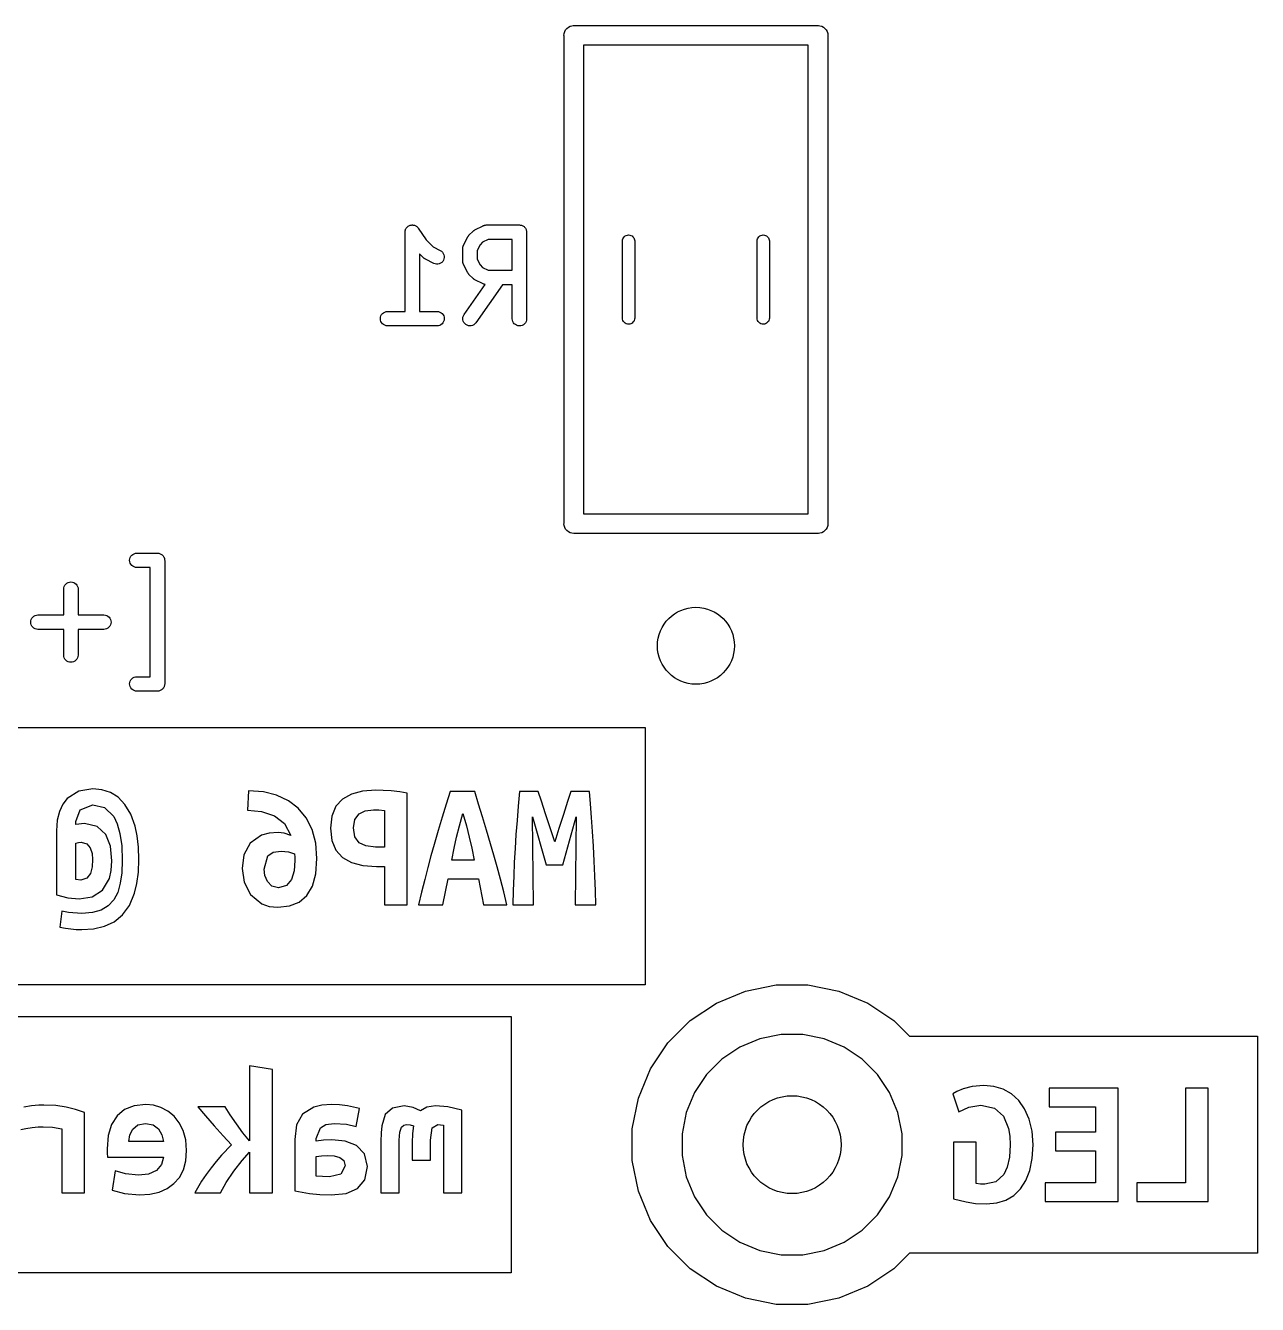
# Model space of a CAD drawing. Extents: x 4.93 to 6.76, y -5.59 to -2.93.
# Drawn here: x 5.966 to 6.47, y -3.884 to -3.361 of the extents above; entities that cross this region are included whole.
import ezdxf

# ---------------------------------------------------------------- set-up
doc = ezdxf.new("R2010")
doc.units = 0
doc.header["$MEASUREMENT"] = 0
doc.layers.add('BLACK', color=7, linetype='CONTINUOUS')

msp = doc.modelspace()

# ---------------------------------------------------------------- linework, layer by layer
at = {"layer": 'BLACK', "linetype": 'CONTINUOUS'}
for p, q in [((6.18644, -3.36303), (6.18682, -3.36233)), ((6.18682, -3.36233), (6.18732, -3.36172)), ((6.18732, -3.36172), (6.18792, -3.36122)), ((6.18792, -3.36122), (6.18862, -3.36085)), ((6.18862, -3.36085), (6.18937, -3.36062)), ((6.18937, -3.36062), (6.18996, -3.36057)), ((6.18996, -3.36057), (6.19016, -3.36055)), ((6.19016, -3.36055), (6.19035, -3.36057)), ((6.19035, -3.36057), (6.28996, -3.36057)), ((6.28996, -3.36057), (6.29016, -3.36055)), ((6.29016, -3.36055), (6.29035, -3.36057)), ((6.29035, -3.36057), (6.29094, -3.36062)), ((6.29094, -3.36062), (6.2917, -3.36085)), ((6.2917, -3.36085), (6.29239, -3.36122)), ((6.29239, -3.36122), (6.293, -3.36172)), ((6.293, -3.36172), (6.2935, -3.36233)), ((6.2935, -3.36233), (6.29387, -3.36303)), ((6.18614, -3.36457), (6.18622, -3.36378)), ((6.18616, -3.36476), (6.18614, -3.36457)), ((6.18616, -3.56437), (6.18616, -3.36476)), ((6.18622, -3.36378), (6.18644, -3.36303)), ((6.29387, -3.36303), (6.2941, -3.36378)), ((6.2941, -3.36378), (6.29418, -3.36457)), ((6.29418, -3.36457), (6.29416, -3.36476)), ((6.29416, -3.36476), (6.29416, -3.56437)), ((6.19416, -3.36857), (6.19416, -3.56057)), ((6.28616, -3.36857), (6.19416, -3.36857)), ((6.28616, -3.56057), (6.28616, -3.36857)), ((6.12106, -3.44512), (6.12109, -3.44484)), ((6.12106, -3.44513), (6.12106, -3.44512)), ((6.12106, -3.44516), (6.12106, -3.44513)), ((6.12106, -3.44513), (6.12106, -3.44513)), ((6.12106, -3.44513), (6.12106, -3.44513)), ((6.12106, -3.47764), (6.12106, -3.44516)), ((6.12109, -3.44484), (6.12113, -3.44455)), ((6.12113, -3.44455), (6.12122, -3.44427)), ((6.12113, -3.44455), (6.12113, -3.44455)), ((6.12113, -3.44455), (6.12113, -3.44455)), ((6.12122, -3.44427), (6.1213, -3.444)), ((6.1213, -3.444), (6.12144, -3.44374)), ((6.1213, -3.444), (6.1213, -3.444)), ((6.1213, -3.444), (6.1213, -3.444)), ((6.12144, -3.44374), (6.12158, -3.4435)), ((6.12158, -3.44349), (6.12176, -3.44328)), ((6.12158, -3.4435), (6.12158, -3.44349)), ((6.12158, -3.4435), (6.12158, -3.4435)), ((6.12176, -3.44328), (6.12195, -3.44306)), ((6.12195, -3.44305), (6.12217, -3.44288)), ((6.12195, -3.44306), (6.12195, -3.44305)), ((6.12195, -3.44306), (6.12195, -3.44306)), ((6.12217, -3.44288), (6.1224, -3.44269)), ((6.1224, -3.44269), (6.12265, -3.44256)), ((6.1224, -3.44269), (6.1224, -3.44269)), ((6.1224, -3.44269), (6.1224, -3.44269)), ((6.12265, -3.44256), (6.12291, -3.44243)), ((6.12291, -3.44243), (6.12318, -3.44235)), ((6.12291, -3.44243), (6.12291, -3.44243)), ((6.12291, -3.44243), (6.12291, -3.44243)), ((6.12318, -3.44235), (6.12346, -3.44226)), ((6.12346, -3.44226), (6.12374, -3.44224)), ((6.12346, -3.44226), (6.12346, -3.44226)), ((6.12346, -3.44226), (6.12346, -3.44226)), ((6.12374, -3.44224), (6.12403, -3.44221)), ((6.12403, -3.44221), (6.12404, -3.44221)), ((6.12403, -3.44221), (6.12403, -3.44221)), ((6.12404, -3.44221), (6.12431, -3.44224)), ((6.12431, -3.44224), (6.1246, -3.44227)), ((6.1246, -3.44227), (6.12461, -3.44227)), ((6.12461, -3.44227), (6.12461, -3.44227)), ((6.12461, -3.44227), (6.12488, -3.44236)), ((6.12488, -3.44236), (6.12516, -3.44244)), ((6.12516, -3.44244), (6.12516, -3.44244)), ((6.12516, -3.44244), (6.12516, -3.44244)), ((6.12516, -3.44244), (6.12542, -3.44258)), ((6.12542, -3.44258), (6.12566, -3.44271)), ((6.12566, -3.44271), (6.12566, -3.44271)), ((6.12566, -3.44271), (6.12567, -3.44272)), ((6.12567, -3.44272), (6.12588, -3.4429)), ((6.12588, -3.4429), (6.12611, -3.44308)), ((6.12611, -3.44308), (6.12611, -3.44308)), ((6.12611, -3.44308), (6.12611, -3.44308)), ((6.12611, -3.44308), (6.12629, -3.4433)), ((6.12629, -3.4433), (6.12647, -3.44353)), ((6.12647, -3.44353), (6.12968, -3.44834)), ((6.14713, -3.44658), (6.14724, -3.44645)), ((6.14724, -3.44645), (6.14892, -3.44476)), ((6.14892, -3.44476), (6.14895, -3.44473)), ((6.14895, -3.44473), (6.14908, -3.44463)), ((6.14908, -3.44463), (6.1492, -3.44452)), ((6.1492, -3.44452), (6.14931, -3.44445)), ((6.14931, -3.44445), (6.1494, -3.44437)), ((6.1494, -3.44437), (6.14955, -3.4443)), ((6.14955, -3.4443), (6.14969, -3.44421)), ((6.14969, -3.44421), (6.15307, -3.44252)), ((6.15307, -3.44252), (6.1531, -3.4425)), ((6.1531, -3.4425), (6.15319, -3.44247)), ((6.15319, -3.44247), (6.15326, -3.44243)), ((6.15326, -3.44243), (6.15346, -3.44237)), ((6.15346, -3.44237), (6.15364, -3.44231)), ((6.15364, -3.44231), (6.15373, -3.44229)), ((6.15373, -3.44229), (6.15381, -3.44227)), ((6.15381, -3.44227), (6.15401, -3.44225)), ((6.15401, -3.44225), (6.15421, -3.44222)), ((6.15421, -3.44222), (6.1543, -3.44222)), ((6.1543, -3.44222), (6.15439, -3.44221)), ((6.15439, -3.44221), (6.16789, -3.44221)), ((6.16789, -3.44221), (6.16791, -3.44221)), ((6.16791, -3.44221), (6.16791, -3.44221)), ((6.16791, -3.44221), (6.16791, -3.44221)), ((6.16791, -3.44221), (6.16793, -3.44221)), ((6.16793, -3.44221), (6.1682, -3.44224)), ((6.1682, -3.44224), (6.16848, -3.44227)), ((6.16848, -3.44227), (6.16849, -3.44227)), ((6.16849, -3.44227), (6.1685, -3.44227)), ((6.1685, -3.44227), (6.16876, -3.44236)), ((6.16876, -3.44236), (6.16903, -3.44244)), ((6.16903, -3.44244), (6.16904, -3.44245)), ((6.16904, -3.44245), (6.16905, -3.44245)), ((6.16905, -3.44245), (6.16929, -3.44258)), ((6.16929, -3.44258), (6.16954, -3.44272)), ((6.16954, -3.44272), (6.16954, -3.44272)), ((6.16954, -3.44272), (6.16955, -3.44273)), ((6.16955, -3.44273), (6.16977, -3.44291)), ((6.16977, -3.44291), (6.16998, -3.44308)), ((6.16998, -3.44308), (6.16999, -3.44309)), ((6.16999, -3.44309), (6.16999, -3.4431)), ((6.16999, -3.4431), (6.17017, -3.44331)), ((6.17017, -3.44331), (6.17034, -3.44353)), ((6.17034, -3.44353), (6.17035, -3.44354)), ((6.17035, -3.44354), (6.17036, -3.44355)), ((6.17036, -3.44355), (6.17048, -3.44379)), ((6.17048, -3.44379), (6.17062, -3.44404)), ((6.17062, -3.44404), (6.17062, -3.44405)), ((6.17062, -3.44405), (6.17062, -3.44406)), ((6.17062, -3.44406), (6.1707, -3.44432)), ((6.1707, -3.44432), (6.17078, -3.44459)), ((6.17078, -3.44459), (6.17078, -3.4446)), ((6.17078, -3.4446), (6.17079, -3.44461)), ((6.17079, -3.44461), (6.17081, -3.44489)), ((6.17081, -3.44489), (6.17084, -3.44516)), ((6.17084, -3.44516), (6.17084, -3.4806)), ((6.21164, -3.4465), (6.21211, -3.44636)), ((6.21211, -3.44636), (6.2126, -3.44631)), ((6.2126, -3.44631), (6.21309, -3.44636)), ((6.21309, -3.44636), (6.21356, -3.4465)), ((6.26676, -3.4465), (6.26723, -3.44636)), ((6.26723, -3.44636), (6.26772, -3.44631)), ((6.26772, -3.44631), (6.26821, -3.44636)), ((6.26821, -3.44636), (6.26868, -3.4465)), ((6.12968, -3.44834), (6.13251, -3.45117)), ((6.13251, -3.45117), (6.13546, -3.45265)), ((6.14469, -3.4517), (6.14473, -3.4515)), ((6.14469, -3.45178), (6.14469, -3.4517)), ((6.14473, -3.4515), (6.14475, -3.4513)), ((6.14475, -3.4513), (6.14478, -3.45122)), ((6.14478, -3.45122), (6.14479, -3.45113)), ((6.14479, -3.45113), (6.14486, -3.45094)), ((6.14486, -3.45094), (6.14492, -3.45075)), ((6.14492, -3.45075), (6.14497, -3.45067)), ((6.14497, -3.45067), (6.145, -3.45059)), ((6.145, -3.45059), (6.14668, -3.44722)), ((6.14668, -3.44722), (6.1467, -3.44718)), ((6.1467, -3.44718), (6.14679, -3.44704)), ((6.14679, -3.44704), (6.14687, -3.4469)), ((6.14687, -3.4469), (6.14695, -3.4468)), ((6.14695, -3.4468), (6.14702, -3.4467)), ((6.14702, -3.4467), (6.14713, -3.44658)), ((6.15175, -3.45029), (6.15059, -3.45261)), ((6.15276, -3.44928), (6.15175, -3.45029)), ((6.15508, -3.44812), (6.15276, -3.44928)), ((6.16493, -3.44812), (6.15508, -3.44812)), ((6.16493, -3.46077), (6.16493, -3.44812)), ((6.2101, -3.4487), (6.21013, -3.44833)), ((6.2101, -3.48044), (6.2101, -3.4487)), ((6.21013, -3.44833), (6.21028, -3.44786)), ((6.21028, -3.44786), (6.21051, -3.44742)), ((6.21051, -3.44742), (6.21082, -3.44704)), ((6.21082, -3.44704), (6.2112, -3.44673)), ((6.2112, -3.44673), (6.21164, -3.4465)), ((6.21356, -3.4465), (6.21399, -3.44673)), ((6.21399, -3.44673), (6.21437, -3.44704)), ((6.21437, -3.44704), (6.21469, -3.44742)), ((6.21469, -3.44742), (6.21492, -3.44786)), ((6.21492, -3.44786), (6.21506, -3.44833)), ((6.21506, -3.44833), (6.2151, -3.4487)), ((6.2151, -3.4487), (6.2151, -3.48044)), ((6.26522, -3.4487), (6.26525, -3.44833)), ((6.26522, -3.48044), (6.26522, -3.4487)), ((6.26525, -3.44833), (6.2654, -3.44786)), ((6.2654, -3.44786), (6.26563, -3.44742)), ((6.26563, -3.44742), (6.26594, -3.44704)), ((6.26594, -3.44704), (6.26632, -3.44673)), ((6.26632, -3.44673), (6.26676, -3.4465)), ((6.26868, -3.4465), (6.26911, -3.44673)), ((6.26911, -3.44673), (6.26949, -3.44704)), ((6.26949, -3.44704), (6.26981, -3.44742)), ((6.26981, -3.44742), (6.27004, -3.44786)), ((6.27004, -3.44786), (6.27018, -3.44833)), ((6.27018, -3.44833), (6.27022, -3.4487)), ((6.27022, -3.4487), (6.27022, -3.48044)), ((6.12868, -3.45569), (6.12697, -3.45398)), ((6.12697, -3.45398), (6.12697, -3.47764)), ((6.12881, -3.45579), (6.12868, -3.45569)), ((6.12892, -3.45591), (6.12881, -3.45579)), ((6.12903, -3.45598), (6.12892, -3.45591)), ((6.12912, -3.45605), (6.12903, -3.45598)), ((6.12927, -3.45613), (6.12912, -3.45605)), ((6.12941, -3.45622), (6.12927, -3.45613)), ((6.12944, -3.45624), (6.12941, -3.45622)), ((6.13282, -3.45793), (6.12944, -3.45624)), ((6.13546, -3.45265), (6.1355, -3.45266)), ((6.1355, -3.45266), (6.13598, -3.45298)), ((6.13598, -3.45298), (6.13639, -3.45338)), ((6.13639, -3.45338), (6.13672, -3.45385)), ((6.13677, -3.45663), (6.13646, -3.45711)), ((6.13672, -3.45385), (6.13695, -3.45438)), ((6.13698, -3.45609), (6.13677, -3.45663)), ((6.13695, -3.45438), (6.13707, -3.45495)), ((6.13708, -3.45552), (6.13698, -3.45609)), ((6.13707, -3.45495), (6.13708, -3.45552)), ((6.14469, -3.45187), (6.14469, -3.45178)), ((6.14469, -3.45191), (6.14469, -3.45187)), ((6.14469, -3.45697), (6.14469, -3.45191)), ((6.15059, -3.45261), (6.15059, -3.45628)), ((6.15059, -3.45628), (6.15175, -3.4586)), ((6.13336, -3.45813), (6.13282, -3.45793)), ((6.13392, -3.45823), (6.13336, -3.45813)), ((6.1345, -3.45822), (6.13392, -3.45823)), ((6.13506, -3.45809), (6.1345, -3.45822)), ((6.13559, -3.45786), (6.13506, -3.45809)), ((6.13606, -3.45753), (6.13559, -3.45786)), ((6.13646, -3.45711), (6.13606, -3.45753)), ((6.14469, -3.45706), (6.14469, -3.45697)), ((6.14469, -3.45715), (6.14469, -3.45706)), ((6.14472, -3.45735), (6.14469, -3.45715)), ((6.14474, -3.45755), (6.14472, -3.45735)), ((6.14477, -3.45763), (6.14474, -3.45755)), ((6.14478, -3.45772), (6.14477, -3.45763)), ((6.14485, -3.45791), (6.14478, -3.45772)), ((6.14491, -3.4581), (6.14485, -3.45791)), ((6.14495, -3.45818), (6.14491, -3.4581)), ((6.14498, -3.45826), (6.14495, -3.45818)), ((6.145, -3.45829), (6.14498, -3.45826)), ((6.14668, -3.46167), (6.145, -3.45829)), ((6.14677, -3.46181), (6.14668, -3.46167)), ((6.14685, -3.46196), (6.14677, -3.46181)), ((6.14693, -3.46205), (6.14685, -3.46196)), ((6.14699, -3.46216), (6.14693, -3.46205)), ((6.1471, -3.46228), (6.14699, -3.46216)), ((6.15175, -3.4586), (6.15276, -3.45961)), ((6.15276, -3.45961), (6.15508, -3.46077)), ((6.15508, -3.46077), (6.16493, -3.46077)), ((6.14522, -3.4789), (6.15382, -3.46662)), ((6.14721, -3.46241), (6.1471, -3.46228)), ((6.14724, -3.46244), (6.14721, -3.46241)), ((6.14892, -3.46412), (6.14724, -3.46244)), ((6.14905, -3.46423), (6.14892, -3.46412)), ((6.14917, -3.46434), (6.14905, -3.46423)), ((6.14927, -3.46441), (6.14917, -3.46434)), ((6.14937, -3.46449), (6.14927, -3.46441)), ((6.14952, -3.46457), (6.14937, -3.46449)), ((6.14966, -3.46466), (6.14952, -3.46457)), ((6.14969, -3.46468), (6.14966, -3.46466)), ((6.15307, -3.46636), (6.14969, -3.46468)), ((6.16099, -3.46668), (6.15006, -3.48229)), ((6.15315, -3.4664), (6.15307, -3.46636)), ((6.15322, -3.46644), (6.15315, -3.4664)), ((6.15342, -3.4665), (6.15322, -3.46644)), ((6.1536, -3.46657), (6.15342, -3.4665)), ((6.15369, -3.46659), (6.1536, -3.46657)), ((6.15377, -3.46661), (6.15369, -3.46659)), ((6.15382, -3.46662), (6.15377, -3.46661)), ((6.16493, -3.46668), (6.16099, -3.46668)), ((6.16493, -3.4806), (6.16493, -3.46668)), ((6.11226, -3.47814), (6.11277, -3.47787)), ((6.11277, -3.47787), (6.11332, -3.4777)), ((6.11332, -3.4777), (6.11389, -3.47764)), ((6.11389, -3.47764), (6.12106, -3.47764)), ((6.12697, -3.47764), (6.13414, -3.47764)), ((6.13414, -3.47764), (6.13418, -3.47764)), ((6.13418, -3.47764), (6.13475, -3.47771)), ((6.13475, -3.47771), (6.1353, -3.47788)), ((6.1353, -3.47788), (6.13581, -3.47816)), ((6.11094, -3.48058), (6.111, -3.48)), ((6.11099, -3.48115), (6.11094, -3.48058)), ((6.11115, -3.4817), (6.11099, -3.48115)), ((6.111, -3.48), (6.11117, -3.47945)), ((6.11142, -3.48221), (6.11115, -3.4817)), ((6.11117, -3.47945), (6.11144, -3.47894)), ((6.11178, -3.48266), (6.11142, -3.48221)), ((6.11144, -3.47894), (6.11181, -3.4785)), ((6.11222, -3.48303), (6.11178, -3.48266)), ((6.11181, -3.4785), (6.11226, -3.47814)), ((6.11273, -3.48331), (6.11222, -3.48303)), ((6.13577, -3.48306), (6.13526, -3.48333)), ((6.13622, -3.48269), (6.13577, -3.48306)), ((6.13581, -3.47816), (6.13625, -3.47853)), ((6.13659, -3.48225), (6.13622, -3.48269)), ((6.13625, -3.47853), (6.13661, -3.47898)), ((6.13686, -3.48174), (6.13659, -3.48225)), ((6.13661, -3.47898), (6.13688, -3.47949)), ((6.13703, -3.48119), (6.13686, -3.48174)), ((6.13688, -3.47949), (6.13704, -3.48004)), ((6.13709, -3.48062), (6.13703, -3.48119)), ((6.13704, -3.48004), (6.13709, -3.48062)), ((6.14469, -3.48052), (6.14476, -3.47995)), ((6.14473, -3.4811), (6.14469, -3.48052)), ((6.14488, -3.48165), (6.14473, -3.4811)), ((6.14476, -3.47995), (6.14494, -3.4794)), ((6.14514, -3.48217), (6.14488, -3.48165)), ((6.14494, -3.4794), (6.14522, -3.4789)), ((6.14549, -3.48263), (6.14514, -3.48217)), ((6.14593, -3.483), (6.14549, -3.48263)), ((6.14643, -3.48329), (6.14593, -3.483)), ((6.14919, -3.48311), (6.14868, -3.48336)), ((6.14965, -3.48276), (6.14919, -3.48311)), ((6.15003, -3.48232), (6.14965, -3.48276)), ((6.15006, -3.48229), (6.15003, -3.48232)), ((6.16499, -3.48117), (6.16493, -3.4806)), ((6.16516, -3.48172), (6.16499, -3.48117)), ((6.16543, -3.48223), (6.16516, -3.48172)), ((6.16579, -3.48268), (6.16543, -3.48223)), ((6.16623, -3.48304), (6.16579, -3.48268)), ((6.16674, -3.48332), (6.16623, -3.48304)), ((6.1695, -3.48307), (6.16899, -3.48333)), ((6.16995, -3.48271), (6.1695, -3.48307)), ((6.17032, -3.48226), (6.16995, -3.48271)), ((6.1706, -3.48176), (6.17032, -3.48226)), ((6.17077, -3.48121), (6.1706, -3.48176)), ((6.17084, -3.48064), (6.17077, -3.48121)), ((6.17084, -3.4806), (6.17084, -3.48064)), ((6.21013, -3.48081), (6.2101, -3.48044)), ((6.21028, -3.48128), (6.21013, -3.48081)), ((6.21051, -3.48171), (6.21028, -3.48128)), ((6.21082, -3.48209), (6.21051, -3.48171)), ((6.2112, -3.4824), (6.21082, -3.48209)), ((6.21164, -3.48264), (6.2112, -3.4824)), ((6.21211, -3.48278), (6.21164, -3.48264)), ((6.2126, -3.48283), (6.21211, -3.48278)), ((6.21309, -3.48278), (6.2126, -3.48283)), ((6.21356, -3.48264), (6.21309, -3.48278)), ((6.21399, -3.4824), (6.21356, -3.48264)), ((6.21437, -3.48209), (6.21399, -3.4824)), ((6.21469, -3.48171), (6.21437, -3.48209)), ((6.21492, -3.48128), (6.21469, -3.48171)), ((6.21506, -3.48081), (6.21492, -3.48128)), ((6.2151, -3.48044), (6.21506, -3.48081)), ((6.26525, -3.4808), (6.26522, -3.48044)), ((6.2654, -3.48128), (6.26525, -3.4808)), ((6.26563, -3.48171), (6.2654, -3.48128)), ((6.26594, -3.48209), (6.26563, -3.48171)), ((6.26632, -3.4824), (6.26594, -3.48209)), ((6.26676, -3.48264), (6.26632, -3.4824)), ((6.26723, -3.48278), (6.26676, -3.48264)), ((6.26772, -3.48283), (6.26723, -3.48278)), ((6.26821, -3.48278), (6.26772, -3.48283)), ((6.26868, -3.48264), (6.26821, -3.48278)), ((6.26911, -3.4824), (6.26868, -3.48264)), ((6.26949, -3.48209), (6.26911, -3.4824)), ((6.26981, -3.48171), (6.26949, -3.48209)), ((6.27004, -3.48128), (6.26981, -3.48171)), ((6.27018, -3.48081), (6.27004, -3.48128)), ((6.27022, -3.48044), (6.27018, -3.48081)), ((6.11328, -3.48348), (6.11273, -3.48331)), ((6.11385, -3.48355), (6.11328, -3.48348)), ((6.11389, -3.48355), (6.11385, -3.48355)), ((6.13414, -3.48355), (6.11389, -3.48355)), ((6.13471, -3.48349), (6.13414, -3.48355)), ((6.13526, -3.48333), (6.13471, -3.48349)), ((6.14697, -3.48347), (6.14643, -3.48329)), ((6.14755, -3.48355), (6.14697, -3.48347)), ((6.14812, -3.48351), (6.14755, -3.48355)), ((6.14868, -3.48336), (6.14812, -3.48351)), ((6.16729, -3.48349), (6.16674, -3.48332)), ((6.16786, -3.48355), (6.16729, -3.48349)), ((6.16844, -3.4835), (6.16786, -3.48355)), ((6.16899, -3.48333), (6.16844, -3.4835)), ((6.19416, -3.56057), (6.28616, -3.56057)), ((6.18614, -3.56457), (6.18616, -3.56437)), ((6.18622, -3.56535), (6.18614, -3.56457)), ((6.18644, -3.56611), (6.18622, -3.56535)), ((6.18682, -3.5668), (6.18644, -3.56611)), ((6.18732, -3.56741), (6.18682, -3.5668)), ((6.2935, -3.5668), (6.293, -3.56741)), ((6.29387, -3.56611), (6.2935, -3.5668)), ((6.2941, -3.56535), (6.29387, -3.56611)), ((6.29418, -3.56457), (6.2941, -3.56535)), ((6.29416, -3.56437), (6.29418, -3.56457)), ((6.18792, -3.56791), (6.18732, -3.56741)), ((6.18862, -3.56828), (6.18792, -3.56791)), ((6.18937, -3.56851), (6.18862, -3.56828)), ((6.19016, -3.56859), (6.18937, -3.56851)), ((6.19035, -3.56857), (6.19016, -3.56859)), ((6.28996, -3.56857), (6.19035, -3.56857)), ((6.29016, -3.56859), (6.28996, -3.56857)), ((6.29035, -3.56857), (6.29016, -3.56859)), ((6.29094, -3.56851), (6.29035, -3.56857)), ((6.2917, -3.56828), (6.29094, -3.56851)), ((6.29239, -3.56791), (6.2917, -3.56828)), ((6.293, -3.56741), (6.29239, -3.56791)), ((6.00917, -3.57749), (6.00961, -3.57712)), ((6.00961, -3.57712), (6.01012, -3.57685)), ((6.01012, -3.57685), (6.01068, -3.57669)), ((6.01068, -3.57669), (6.01125, -3.57663)), ((6.01125, -3.57663), (6.01969, -3.57663)), ((6.01969, -3.57663), (6.01971, -3.57663)), ((6.01971, -3.57663), (6.01971, -3.57663)), ((6.01971, -3.57663), (6.01971, -3.57663)), ((6.01971, -3.57663), (6.01973, -3.57663)), ((6.01973, -3.57663), (6.02, -3.57666)), ((6.02, -3.57666), (6.02028, -3.57669)), ((6.02028, -3.57669), (6.02029, -3.57669)), ((6.02029, -3.57669), (6.0203, -3.5767)), ((6.0203, -3.5767), (6.02056, -3.57678)), ((6.02056, -3.57678), (6.02083, -3.57686)), ((6.02083, -3.57686), (6.02084, -3.57687)), ((6.02084, -3.57687), (6.02085, -3.57687)), ((6.02085, -3.57687), (6.02109, -3.577)), ((6.02109, -3.577), (6.02134, -3.57714)), ((6.02134, -3.57714), (6.02134, -3.57714)), ((6.02134, -3.57714), (6.02135, -3.57715)), ((6.02135, -3.57715), (6.02157, -3.57733)), ((6.02157, -3.57733), (6.02178, -3.5775)), ((6.0083, -3.57956), (6.00836, -3.57899)), ((6.00835, -3.58014), (6.0083, -3.57956)), ((6.00851, -3.58069), (6.00835, -3.58014)), ((6.00836, -3.57899), (6.00853, -3.57844)), ((6.00878, -3.5812), (6.00851, -3.58069)), ((6.00853, -3.57844), (6.0088, -3.57793)), ((6.00914, -3.58165), (6.00878, -3.5812)), ((6.0088, -3.57793), (6.00917, -3.57749)), ((6.00958, -3.58202), (6.00914, -3.58165)), ((6.01009, -3.5823), (6.00958, -3.58202)), ((6.01063, -3.58247), (6.01009, -3.5823)), ((6.01121, -3.58254), (6.01063, -3.58247)), ((6.01125, -3.58254), (6.01121, -3.58254)), ((6.01673, -3.58254), (6.01125, -3.58254)), ((6.01673, -3.62725), (6.01673, -3.58254)), ((6.02178, -3.5775), (6.02179, -3.57751)), ((6.02179, -3.57751), (6.02179, -3.57752)), ((6.02179, -3.57752), (6.02197, -3.57773)), ((6.02197, -3.57773), (6.02214, -3.57795)), ((6.02214, -3.57795), (6.02215, -3.57796)), ((6.02215, -3.57796), (6.02216, -3.57797)), ((6.02216, -3.57797), (6.02228, -3.57821)), ((6.02228, -3.57821), (6.02241, -3.57846)), ((6.02241, -3.57846), (6.02242, -3.57847)), ((6.02242, -3.57847), (6.02242, -3.57848)), ((6.02242, -3.57848), (6.0225, -3.57874)), ((6.0225, -3.57874), (6.02258, -3.57901)), ((6.02258, -3.57901), (6.02258, -3.57902)), ((6.02258, -3.57902), (6.02259, -3.57903)), ((6.02259, -3.57903), (6.02261, -3.57931)), ((6.02261, -3.57931), (6.02264, -3.57958)), ((6.02264, -3.57958), (6.02264, -3.6302)), ((5.9813, -3.59135), (5.98136, -3.59078)), ((5.9813, -3.59139), (5.9813, -3.59135)), ((5.9813, -3.60194), (5.9813, -3.59139)), ((5.98136, -3.59078), (5.98154, -3.59023)), ((5.98154, -3.59023), (5.98182, -3.58973)), ((5.98182, -3.58973), (5.98219, -3.58929)), ((5.98219, -3.58929), (5.98264, -3.58892)), ((5.98264, -3.58892), (5.98315, -3.58866)), ((5.98315, -3.58866), (5.9837, -3.58849)), ((5.9837, -3.58849), (5.98427, -3.58844)), ((5.98427, -3.58844), (5.98485, -3.5885)), ((5.98485, -3.5885), (5.9854, -3.58867)), ((5.9854, -3.58867), (5.9859, -3.58895)), ((5.9859, -3.58895), (5.98635, -3.58931)), ((5.98635, -3.58931), (5.98671, -3.58976)), ((5.98671, -3.58976), (5.98698, -3.59027)), ((5.98698, -3.59027), (5.98715, -3.59082)), ((5.98715, -3.59082), (5.9872, -3.59139)), ((5.9872, -3.59139), (5.9872, -3.60194)), ((5.96803, -3.60375), (5.96831, -3.60324)), ((5.96831, -3.60324), (5.96867, -3.6028)), ((5.96867, -3.6028), (5.96912, -3.60243)), ((5.96912, -3.60243), (5.96963, -3.60216)), ((5.96963, -3.60216), (5.97018, -3.602)), ((5.97018, -3.602), (5.97075, -3.60194)), ((5.97075, -3.60194), (5.9813, -3.60194)), ((5.9872, -3.60194), (5.99775, -3.60194)), ((5.99775, -3.60194), (5.99779, -3.60194)), ((5.99779, -3.60194), (5.99836, -3.602)), ((5.99836, -3.602), (5.99891, -3.60218)), ((5.99891, -3.60218), (5.99942, -3.60246)), ((5.99942, -3.60246), (5.99986, -3.60283)), ((5.99986, -3.60283), (6.00022, -3.60328)), ((6.00022, -3.60328), (6.00049, -3.60379)), ((5.9678, -3.60487), (5.96786, -3.6043)), ((5.96785, -3.60545), (5.9678, -3.60487)), ((5.96802, -3.606), (5.96785, -3.60545)), ((5.96786, -3.6043), (5.96803, -3.60375)), ((5.96828, -3.60651), (5.96802, -3.606)), ((5.96864, -3.60696), (5.96828, -3.60651)), ((5.96909, -3.60733), (5.96864, -3.60696)), ((5.96959, -3.60761), (5.96909, -3.60733)), ((5.97014, -3.60778), (5.96959, -3.60761)), ((5.97071, -3.60785), (5.97014, -3.60778)), ((5.97075, -3.60785), (5.97071, -3.60785)), ((5.9813, -3.60785), (5.97075, -3.60785)), ((5.9813, -3.61839), (5.9813, -3.60785)), ((5.99775, -3.60785), (5.9872, -3.60785)), ((5.9872, -3.60785), (5.9872, -3.61839)), ((5.99832, -3.60779), (5.99775, -3.60785)), ((5.99888, -3.60762), (5.99832, -3.60779)), ((5.99938, -3.60735), (5.99888, -3.60762)), ((5.99983, -3.60699), (5.99938, -3.60735)), ((6.0002, -3.60654), (5.99983, -3.60699)), ((6.00047, -3.60604), (6.0002, -3.60654)), ((6.00064, -3.60549), (6.00047, -3.60604)), ((6.00049, -3.60379), (6.00065, -3.60434)), ((6.0007, -3.60491), (6.00064, -3.60549)), ((6.00065, -3.60434), (6.0007, -3.60491)), ((5.98136, -3.61896), (5.9813, -3.61839)), ((5.98152, -3.61952), (5.98136, -3.61896)), ((5.98714, -3.61901), (5.98697, -3.61955)), ((5.9872, -3.61843), (5.98714, -3.61901)), ((5.9872, -3.61839), (5.9872, -3.61843)), ((5.98179, -3.62003), (5.98152, -3.61952)), ((5.98216, -3.62047), (5.98179, -3.62003)), ((5.9826, -3.62084), (5.98216, -3.62047)), ((5.98311, -3.62111), (5.9826, -3.62084)), ((5.98366, -3.62128), (5.98311, -3.62111)), ((5.98423, -3.62134), (5.98366, -3.62128)), ((5.98481, -3.62129), (5.98423, -3.62134)), ((5.98536, -3.62113), (5.98481, -3.62129)), ((5.98587, -3.62086), (5.98536, -3.62113)), ((5.98632, -3.6205), (5.98587, -3.62086)), ((5.98669, -3.62006), (5.98632, -3.6205)), ((5.98697, -3.61955), (5.98669, -3.62006)), ((6.0083, -3.63018), (6.00836, -3.62961)), ((6.00836, -3.62961), (6.00853, -3.62906)), ((6.00853, -3.62906), (6.0088, -3.62855)), ((6.0088, -3.62855), (6.00917, -3.62811)), ((6.00917, -3.62811), (6.00961, -3.62774)), ((6.00961, -3.62774), (6.01012, -3.62747)), ((6.01012, -3.62747), (6.01068, -3.62731)), ((6.01068, -3.62731), (6.01125, -3.62725)), ((6.01125, -3.62725), (6.01673, -3.62725)), ((6.00835, -3.63076), (6.0083, -3.63018)), ((6.00851, -3.63131), (6.00835, -3.63076)), ((6.00878, -3.63182), (6.00851, -3.63131)), ((6.00914, -3.63227), (6.00878, -3.63182)), ((6.00958, -3.63264), (6.00914, -3.63227)), ((6.01009, -3.63292), (6.00958, -3.63264)), ((6.01063, -3.63309), (6.01009, -3.63292)), ((6.01121, -3.63315), (6.01063, -3.63309)), ((6.01125, -3.63316), (6.01121, -3.63315)), ((6.01969, -3.63316), (6.01125, -3.63316)), ((6.01996, -3.63313), (6.01969, -3.63316)), ((6.02024, -3.6331), (6.01996, -3.63313)), ((6.02025, -3.6331), (6.02024, -3.6331)), ((6.02026, -3.6331), (6.02025, -3.6331)), ((6.02052, -3.63302), (6.02026, -3.6331)), ((6.02079, -3.63294), (6.02052, -3.63302)), ((6.0208, -3.63294), (6.02079, -3.63294)), ((6.02081, -3.63293), (6.0208, -3.63294)), ((6.02106, -3.6328), (6.02081, -3.63293)), ((6.0213, -3.63267), (6.02106, -3.6328)), ((6.02131, -3.63267), (6.0213, -3.63267)), ((6.02132, -3.63266), (6.02131, -3.63267)), ((6.02154, -3.63248), (6.02132, -3.63266)), ((6.02175, -3.63231), (6.02154, -3.63248)), ((6.02176, -3.6323), (6.02175, -3.63231)), ((6.02177, -3.6323), (6.02176, -3.6323)), ((6.02194, -3.63208), (6.02177, -3.6323)), ((6.02212, -3.63187), (6.02194, -3.63208)), ((6.02213, -3.63186), (6.02212, -3.63187)), ((6.02226, -3.63161), (6.02213, -3.63185)), ((6.02213, -3.63185), (6.02213, -3.63186)), ((6.0224, -3.63137), (6.02226, -3.63161)), ((6.02241, -3.63135), (6.0224, -3.63136)), ((6.0224, -3.63136), (6.0224, -3.63137)), ((6.02249, -3.63108), (6.02241, -3.63135)), ((6.02257, -3.63082), (6.02249, -3.63108)), ((6.02258, -3.6308), (6.02257, -3.63081)), ((6.02257, -3.63081), (6.02257, -3.63082)), ((6.02261, -3.63052), (6.02258, -3.6308)), ((6.02264, -3.63024), (6.02261, -3.63052)), ((6.02264, -3.6302), (6.02264, -3.63022)), ((6.02264, -3.63022), (6.02264, -3.63022)), ((6.02264, -3.63022), (6.02264, -3.63022)), ((6.02264, -3.63022), (6.02264, -3.63024)), ((5.47351, -3.64809), (6.2194, -3.64809)), ((6.2194, -3.64809), (6.2194, -3.75348)), ((5.98749, -3.67416), (5.98277, -3.67712)), ((5.99327, -3.67322), (5.98749, -3.67416)), ((5.99693, -3.67359), (5.99327, -3.67322)), ((6.00039, -3.67469), (5.99693, -3.67359)), ((6.00358, -3.67664), (6.00039, -3.67469)), ((6.00639, -3.67956), (6.00358, -3.67664)), ((6.05702, -3.67397), (6.05649, -3.68185)), ((6.06304, -3.67442), (6.05702, -3.67397)), ((6.06849, -3.67577), (6.06304, -3.67442)), ((6.07329, -3.67801), (6.06849, -3.67577)), ((6.09911, -3.67537), (6.09542, -3.67739)), ((6.10369, -3.67415), (6.09911, -3.67537)), ((6.10914, -3.67375), (6.10369, -3.67415)), ((6.11207, -3.67382), (6.10914, -3.67375)), ((6.11544, -3.67401), (6.11207, -3.67382)), ((6.11886, -3.67435), (6.11544, -3.67401)), ((6.12189, -3.67487), (6.11886, -3.67435)), ((6.12189, -3.7207), (6.12189, -3.67487)), ((6.13952, -3.67427), (6.13787, -3.67945)), ((6.14957, -3.67427), (6.13952, -3.67427)), ((6.15116, -3.67941), (6.14957, -3.67427)), ((6.16794, -3.67427), (6.16743, -3.68027)), ((6.17559, -3.67427), (6.16794, -3.67427)), ((6.17694, -3.67825), (6.17559, -3.67427)), ((6.18887, -3.67427), (6.18756, -3.67832)), ((6.19652, -3.67427), (6.18887, -3.67427)), ((6.19702, -3.67936), (6.19652, -3.67427)), ((5.98095, -3.67946), (5.97954, -3.68241)), ((5.98277, -3.67712), (5.98095, -3.67946)), ((5.98622, -3.68657), (5.98802, -3.68174)), ((5.98802, -3.68174), (5.99327, -3.67975)), ((5.99327, -3.67975), (5.99796, -3.6808)), ((5.99796, -3.6808), (6.00178, -3.68447)), ((6.00875, -3.6835), (6.00639, -3.67956)), ((6.05649, -3.68185), (6.06234, -3.68245)), ((6.07734, -3.6811), (6.07329, -3.67801)), ((6.0806, -3.68504), (6.07734, -3.6811)), ((6.09271, -3.68032), (6.09109, -3.68429)), ((6.09542, -3.67739), (6.09271, -3.68032)), ((6.10478, -3.6822), (6.10809, -3.68177)), ((6.10809, -3.68177), (6.11038, -3.68181)), ((6.11038, -3.68181), (6.11267, -3.682)), ((6.11267, -3.682), (6.11267, -3.697)), ((6.13787, -3.67945), (6.13623, -3.68478)), ((6.15278, -3.68469), (6.15116, -3.67941)), ((6.16743, -3.68027), (6.16693, -3.68612)), ((6.17859, -3.68339), (6.17694, -3.67825)), ((6.18756, -3.67832), (6.18587, -3.68365)), ((6.19746, -3.68485), (6.19702, -3.67936)), ((5.97864, -3.68602), (5.97834, -3.69032)), ((5.97954, -3.68241), (5.97864, -3.68602)), ((5.98622, -3.68777), (5.98622, -3.68657)), ((5.98974, -3.6874), (5.98622, -3.68777)), ((5.99503, -3.6886), (5.98974, -3.6874)), ((6.00178, -3.68447), (6.00323, -3.68754)), ((6.01056, -3.68849), (6.00875, -3.6835)), ((6.06234, -3.68245), (6.06759, -3.68421)), ((6.06759, -3.68421), (6.07176, -3.6874)), ((6.07176, -3.6874), (6.07434, -3.69227)), ((6.08301, -3.6898), (6.0806, -3.68504)), ((6.09109, -3.68429), (6.09054, -3.68927)), ((6.09999, -3.6892), (6.10055, -3.68574)), ((6.10055, -3.68574), (6.10221, -3.68346)), ((6.10221, -3.68346), (6.10478, -3.6822)), ((6.13623, -3.68478), (6.13459, -3.69027)), ((6.14338, -3.68826), (6.14477, -3.68327)), ((6.14477, -3.68327), (6.14616, -3.68826)), ((6.15442, -3.69012), (6.15278, -3.68469)), ((6.16693, -3.68612), (6.16648, -3.69187)), ((6.17364, -3.7207), (6.17319, -3.68462)), ((6.17319, -3.68462), (6.17889, -3.70427)), ((6.18047, -3.68909), (6.17859, -3.68339)), ((6.18587, -3.68365), (6.18407, -3.68942)), ((6.18564, -3.70427), (6.19112, -3.68462)), ((6.19112, -3.68462), (6.19074, -3.7207)), ((6.19784, -3.69064), (6.19746, -3.68485)), ((5.97834, -3.69032), (5.97834, -3.71657)), ((5.99852, -3.69186), (5.99503, -3.6886)), ((6.00043, -3.6967), (5.99852, -3.69186)), ((6.00323, -3.68754), (6.00433, -3.69149)), ((6.00433, -3.69149), (6.00503, -3.69645)), ((6.01141, -3.69245), (6.01056, -3.68849)), ((6.01192, -3.69699), (6.01141, -3.69245)), ((6.06231, -3.6922), (6.05769, -3.69542)), ((6.06543, -3.6913), (6.06231, -3.6922)), ((6.06917, -3.691), (6.06543, -3.6913)), ((6.07157, -3.69134), (6.06917, -3.691)), ((6.07434, -3.69227), (6.07157, -3.69134)), ((6.0845, -3.69537), (6.08301, -3.6898)), ((6.09054, -3.68927), (6.09109, -3.69431)), ((6.10056, -3.69285), (6.09999, -3.6892)), ((6.13459, -3.69027), (6.13296, -3.69591)), ((6.14218, -3.69291), (6.14338, -3.68826)), ((6.14616, -3.68826), (6.14736, -3.69291)), ((6.15609, -3.69569), (6.15442, -3.69012)), ((6.16648, -3.69187), (6.16611, -3.69756)), ((6.18234, -3.69482), (6.18047, -3.68909)), ((6.18407, -3.68942), (6.18234, -3.69482)), ((6.19817, -3.69662), (6.19784, -3.69064)), ((5.98622, -3.69535), (5.98734, -3.69512)), ((5.98622, -3.71035), (5.98622, -3.69535)), ((5.98734, -3.69512), (5.98839, -3.69505)), ((5.98839, -3.69505), (5.99072, -3.69569)), ((5.99072, -3.69569), (5.99214, -3.69734)), ((5.99214, -3.69734), (5.99289, -3.69962)), ((6.00099, -3.70262), (6.00043, -3.6967)), ((6.00503, -3.69645), (6.00527, -3.70255)), ((6.01209, -3.7021), (6.01192, -3.69699)), ((6.05769, -3.69542), (6.05511, -3.70015)), ((6.08499, -3.70172), (6.0845, -3.69537)), ((6.09109, -3.69431), (6.09273, -3.69832)), ((6.10224, -3.69524), (6.10056, -3.69285)), ((6.10504, -3.69656), (6.10224, -3.69524)), ((6.10892, -3.697), (6.10504, -3.69656)), ((6.11267, -3.697), (6.10892, -3.697)), ((6.13296, -3.69591), (6.13166, -3.70056)), ((6.14027, -3.70232), (6.14117, -3.69752)), ((6.14117, -3.69752), (6.14218, -3.69291)), ((6.14736, -3.69291), (6.14841, -3.69752)), ((6.14841, -3.69752), (6.14934, -3.70232)), ((6.15744, -3.7003), (6.15609, -3.69569)), ((6.16611, -3.69756), (6.1658, -3.70324)), ((6.19846, -3.70272), (6.19817, -3.69662)), ((5.99289, -3.69962), (5.99312, -3.70217)), ((5.99312, -3.70217), (5.99293, -3.7051)), ((6.00074, -3.70657), (6.00099, -3.70262)), ((6.00527, -3.70255), (6.00507, -3.7075)), ((6.01189, -3.70734), (6.01209, -3.7021)), ((6.05511, -3.70015), (6.05432, -3.70585)), ((6.06332, -3.706), (6.06489, -3.70056)), ((6.06489, -3.70056), (6.06705, -3.69913)), ((6.06705, -3.69913), (6.07037, -3.69865)), ((6.07037, -3.69865), (6.07329, -3.69895)), ((6.07329, -3.69895), (6.07577, -3.69977)), ((6.07592, -3.70255), (6.07562, -3.70671)), ((6.07577, -3.69977), (6.07588, -3.70112)), ((6.07588, -3.70112), (6.07592, -3.70255)), ((6.08454, -3.70797), (6.08499, -3.70172)), ((6.09273, -3.69832), (6.09546, -3.70131)), ((6.09546, -3.70131), (6.09919, -3.70337)), ((6.13166, -3.70056), (6.13038, -3.70537)), ((6.14934, -3.70232), (6.14027, -3.70232)), ((6.15878, -3.70511), (6.15744, -3.7003)), ((6.19873, -3.70885), (6.19846, -3.70272)), ((5.99222, -3.7078), (5.99076, -3.70979)), ((5.99293, -3.7051), (5.99222, -3.7078)), ((5.99998, -3.70986), (6.00074, -3.70657)), ((6.00507, -3.7075), (6.00448, -3.71185)), ((6.01129, -3.71195), (6.01189, -3.70734)), ((6.05432, -3.70585), (6.05518, -3.71132)), ((6.06366, -3.70862), (6.06332, -3.706)), ((6.07562, -3.70671), (6.07457, -3.71027)), ((6.08318, -3.71301), (6.08454, -3.70797)), ((6.09919, -3.70337), (6.10382, -3.70461)), ((6.10382, -3.70461), (6.10937, -3.70502)), ((6.10937, -3.70502), (6.11267, -3.70502)), ((6.11267, -3.70502), (6.11267, -3.7207)), ((6.13038, -3.70537), (6.12911, -3.71033)), ((6.16012, -3.71011), (6.15878, -3.70511)), ((6.1658, -3.70324), (6.16554, -3.70896)), ((6.17889, -3.70427), (6.18564, -3.70427)), ((5.98832, -3.71057), (5.98622, -3.71035)), ((5.99076, -3.70979), (5.98832, -3.71057)), ((5.99717, -3.71466), (5.99998, -3.70986)), ((6.00448, -3.71185), (6.00341, -3.71557)), ((6.01029, -3.71594), (6.01129, -3.71195)), ((6.05518, -3.71132), (6.05784, -3.71642)), ((6.06471, -3.7111), (6.06366, -3.70862)), ((6.06654, -3.71297), (6.06471, -3.7111)), ((6.06924, -3.71372), (6.06654, -3.71297)), ((6.07251, -3.71279), (6.06924, -3.71372)), ((6.07457, -3.71027), (6.07251, -3.71279)), ((6.08091, -3.71684), (6.08318, -3.71301)), ((6.12911, -3.71033), (6.12786, -3.71544)), ((6.13652, -3.7207), (6.13869, -3.70997)), ((6.13869, -3.70997), (6.15107, -3.70997)), ((6.15107, -3.70997), (6.15317, -3.7207)), ((6.16145, -3.71531), (6.16012, -3.71011)), ((6.16554, -3.70896), (6.16534, -3.71477)), ((6.19898, -3.71489), (6.19873, -3.70885)), ((5.97834, -3.71657), (5.98303, -3.71781)), ((5.98303, -3.71781), (5.98764, -3.71822)), ((5.98764, -3.71822), (5.99293, -3.71736)), ((5.99293, -3.71736), (5.99717, -3.71466)), ((6.00178, -3.71864), (5.99955, -3.72105)), ((6.00341, -3.71557), (6.00178, -3.71864)), ((6.00817, -3.72091), (6.01029, -3.71594)), ((6.05784, -3.71642), (6.06242, -3.72021)), ((6.07777, -3.71952), (6.08091, -3.71684)), ((6.12786, -3.71544), (6.12662, -3.7207)), ((6.16277, -3.7207), (6.16145, -3.71531)), ((6.16534, -3.71477), (6.16517, -3.7207)), ((6.19922, -3.7207), (6.19898, -3.71489)), ((5.98059, -3.72325), (5.97977, -3.72977)), ((5.98322, -3.72385), (5.98059, -3.72325)), ((5.98877, -3.72422), (5.98322, -3.72385)), ((5.99311, -3.72387), (5.98877, -3.72422)), ((5.99668, -3.7228), (5.99311, -3.72387)), ((5.99955, -3.72105), (5.99668, -3.7228)), ((6.00538, -3.72479), (6.00817, -3.72091)), ((6.06242, -3.72021), (6.06546, -3.72131)), ((6.06546, -3.72131), (6.06902, -3.72167)), ((6.06902, -3.72167), (6.07381, -3.72114)), ((6.07381, -3.72114), (6.07777, -3.71952)), ((6.11267, -3.7207), (6.12189, -3.7207)), ((6.12662, -3.7207), (6.13652, -3.7207)), ((6.15317, -3.7207), (6.16277, -3.7207)), ((6.16517, -3.7207), (6.17364, -3.7207)), ((6.19074, -3.7207), (6.19922, -3.7207)), ((5.99799, -3.72947), (6.00198, -3.72763)), ((6.00198, -3.72763), (6.00538, -3.72479)), ((5.97977, -3.72977), (5.98209, -3.73026)), ((5.98209, -3.73026), (5.98419, -3.73056)), ((5.98419, -3.73056), (5.98633, -3.73075)), ((5.98633, -3.73075), (5.98877, -3.73082)), ((5.98877, -3.73082), (5.99355, -3.73049)), ((5.99355, -3.73049), (5.99799, -3.72947)), ((6.2194, -3.75348), (5.47351, -3.75348)), ((6.26044, -3.75598), (6.27308, -3.75347)), ((6.27308, -3.75347), (6.28597, -3.75347)), ((6.28597, -3.75347), (6.29861, -3.75598)), ((6.24853, -3.76091), (6.26044, -3.75598)), ((6.29861, -3.75598), (6.31052, -3.76091)), ((6.23782, -3.76807), (6.24853, -3.76091)), ((6.31052, -3.76091), (6.32124, -3.76807)), ((5.52845, -3.76639), (6.16446, -3.76639)), ((6.16446, -3.76639), (6.16446, -3.8714)), ((6.2287, -3.77719), (6.23782, -3.76807)), ((6.32124, -3.76807), (6.32765, -3.77449)), ((6.26638, -3.77557), (6.25818, -3.77897)), ((6.27509, -3.77384), (6.26638, -3.77557)), ((6.28397, -3.77384), (6.27509, -3.77384)), ((6.29267, -3.77557), (6.28397, -3.77384)), ((6.30087, -3.77897), (6.29267, -3.77557)), ((6.32765, -3.77449), (6.47006, -3.77449)), ((6.47006, -3.77449), (6.47006, -3.8633)), ((6.22154, -3.7879), (6.2287, -3.77719)), ((6.25818, -3.77897), (6.25081, -3.7839)), ((6.30825, -3.7839), (6.30087, -3.77897)), ((6.06673, -3.78815), (6.05743, -3.78657)), ((6.05743, -3.78657), (6.05743, -3.81732)), ((6.25081, -3.7839), (6.24453, -3.79018)), ((6.31453, -3.79018), (6.30825, -3.7839)), ((6.06673, -3.83862), (6.06673, -3.78815)), ((6.21661, -3.79981), (6.22154, -3.7879)), ((6.24453, -3.79018), (6.2396, -3.79755)), ((6.31946, -3.79755), (6.31453, -3.79018)), ((6.34694, -3.79715), (6.3454, -3.79805)), ((6.34953, -3.79602), (6.34694, -3.79715)), ((6.35324, -3.79509), (6.34953, -3.79602)), ((6.35808, -3.79467), (6.35324, -3.79509)), ((6.36214, -3.79506), (6.35808, -3.79467)), ((6.36595, -3.79621), (6.36214, -3.79506)), ((6.36938, -3.79813), (6.36595, -3.79621)), ((6.38485, -3.79572), (6.38485, -3.80337)), ((6.41298, -3.79572), (6.38485, -3.79572)), ((6.41298, -3.84215), (6.41298, -3.79572)), ((6.44988, -3.79572), (6.44058, -3.79572)), ((6.44058, -3.79572), (6.44058, -3.8345)), ((6.44988, -3.84215), (6.44988, -3.79572)), ((6.01498, -3.80247), (6.0102, -3.80299)), ((6.01809, -3.80277), (6.01498, -3.80247)), ((6.09096, -3.80247), (6.08697, -3.80273)), ((6.09428, -3.80259), (6.09096, -3.80247)), ((6.09748, -3.80296), (6.09428, -3.80259)), ((6.2141, -3.81245), (6.21661, -3.79981)), ((6.2396, -3.79755), (6.2362, -3.80575)), ((6.32285, -3.80575), (6.31946, -3.79755)), ((6.3454, -3.79805), (6.3478, -3.8054)), ((6.37233, -3.80082), (6.36938, -3.79813)), ((6.37474, -3.80426), (6.37233, -3.80082)), ((5.96811, -3.80304), (5.96492, -3.80349)), ((5.97107, -3.80277), (5.96811, -3.80304)), ((5.97321, -3.8027), (5.97107, -3.80277)), ((5.97805, -3.8029), (5.97321, -3.8027)), ((5.98224, -3.80352), (5.97805, -3.8029)), ((5.98606, -3.80448), (5.98224, -3.80352)), ((5.98978, -3.8057), (5.98606, -3.80448)), ((5.98978, -3.83862), (5.98978, -3.8057)), ((6.00313, -3.80709), (6.00088, -3.81063)), ((6.00625, -3.80452), (6.00313, -3.80709)), ((6.0102, -3.80299), (6.00625, -3.80452)), ((6.02113, -3.80367), (6.01809, -3.80277)), ((6.02396, -3.80516), (6.02113, -3.80367)), ((6.02646, -3.80724), (6.02396, -3.80516)), ((6.02856, -3.80989), (6.02646, -3.80724)), ((6.04738, -3.80337), (6.03628, -3.80337)), ((6.03628, -3.80337), (6.03936, -3.80712)), ((6.03936, -3.80712), (6.04292, -3.81125)), ((6.04948, -3.80671), (6.04738, -3.80337)), ((6.05199, -3.81035), (6.04948, -3.80671)), ((6.07911, -3.80634), (6.07663, -3.81084)), ((6.08372, -3.80349), (6.07911, -3.80634)), ((6.08697, -3.80273), (6.08372, -3.80349)), ((6.10236, -3.80405), (6.09748, -3.80296)), ((6.10108, -3.81147), (6.10236, -3.80405)), ((6.11297, -3.8066), (6.11151, -3.81114)), ((6.11593, -3.8039), (6.11297, -3.8066)), ((6.12073, -3.803), (6.11593, -3.8039)), ((6.12433, -3.80364), (6.12073, -3.803)), ((6.12733, -3.8051), (6.12433, -3.80364)), ((6.12999, -3.80349), (6.12733, -3.8051)), ((6.13348, -3.803), (6.12999, -3.80349)), ((6.13851, -3.80345), (6.13348, -3.803)), ((6.14428, -3.80472), (6.13851, -3.80345)), ((6.14428, -3.83862), (6.14428, -3.80472)), ((6.2362, -3.80575), (6.23447, -3.81446)), ((6.32459, -3.81446), (6.32285, -3.80575)), ((6.3478, -3.8054), (6.35185, -3.80352)), ((6.35185, -3.80352), (6.3568, -3.8027)), ((6.3568, -3.8027), (6.36235, -3.8039)), ((6.36235, -3.8039), (6.36606, -3.80724)), ((6.36606, -3.80724), (6.36816, -3.81234)), ((6.3766, -3.80844), (6.37474, -3.80426)), ((6.38485, -3.80337), (6.40375, -3.80337)), ((6.40375, -3.80337), (6.40375, -3.8138)), ((5.96368, -3.81275), (5.96582, -3.8123)), ((5.96582, -3.8123), (5.96833, -3.81189)), ((5.96833, -3.81189), (5.97081, -3.81162)), ((5.97081, -3.81162), (5.97283, -3.81155)), ((5.97283, -3.81155), (5.97666, -3.81174)), ((5.97666, -3.81174), (5.98048, -3.81245)), ((5.98048, -3.81245), (5.98048, -3.83862)), ((6.00088, -3.81063), (5.99953, -3.81512)), ((6.00838, -3.81489), (6.00958, -3.81252)), ((6.00958, -3.81252), (6.01168, -3.81084)), ((6.01168, -3.81084), (6.01483, -3.8102)), ((6.01483, -3.8102), (6.01794, -3.8108)), ((6.01794, -3.8108), (6.02012, -3.81245)), ((6.02012, -3.81245), (6.02147, -3.81485)), ((6.03021, -3.81312), (6.02856, -3.80989)), ((6.04292, -3.81125), (6.04659, -3.8153)), ((6.05469, -3.81399), (6.05199, -3.81035)), ((6.07663, -3.81084), (6.07588, -3.8168)), ((6.08473, -3.81635), (6.08638, -3.81196)), ((6.08638, -3.81196), (6.08863, -3.81064)), ((6.08863, -3.81064), (6.09208, -3.8102)), ((6.09208, -3.8102), (6.09714, -3.81057)), ((6.09714, -3.81057), (6.10108, -3.81147)), ((6.11151, -3.81114), (6.11123, -3.81411)), ((6.11889, -3.81372), (6.11957, -3.81177)), ((6.11957, -3.81177), (6.12054, -3.81087)), ((6.12054, -3.81087), (6.12171, -3.81065)), ((6.12171, -3.81065), (6.12313, -3.81076)), ((6.12313, -3.81076), (6.12448, -3.81117)), ((6.12448, -3.81117), (6.12411, -3.81432)), ((6.13146, -3.8171), (6.13217, -3.81207)), ((6.13217, -3.81207), (6.13446, -3.81065)), ((6.13446, -3.81065), (6.13554, -3.81072)), ((6.13554, -3.81072), (6.13678, -3.81095)), ((6.13678, -3.81095), (6.13678, -3.83862)), ((6.2141, -3.82534), (6.2141, -3.81245)), ((6.36816, -3.81234), (6.36864, -3.81546)), ((6.37778, -3.81332), (6.3766, -3.80844)), ((5.99953, -3.81512), (5.99908, -3.82055)), ((6.00801, -3.81762), (6.00838, -3.81489)), ((6.02211, -3.81762), (6.00801, -3.81762)), ((6.02147, -3.81485), (6.02211, -3.81762)), ((6.03128, -3.81693), (6.03021, -3.81312)), ((6.03163, -3.8213), (6.03128, -3.81693)), ((6.04659, -3.8153), (6.04993, -3.8189)), ((6.05743, -3.81732), (6.05469, -3.81399)), ((6.07588, -3.8168), (6.07588, -3.8378)), ((6.08473, -3.81747), (6.08473, -3.81635)), ((6.08771, -3.81702), (6.08473, -3.81747)), ((6.09111, -3.81687), (6.08771, -3.81702)), ((6.09658, -3.81744), (6.09111, -3.81687)), ((6.10123, -3.81927), (6.09658, -3.81744)), ((6.11123, -3.81411), (6.11113, -3.81755)), ((6.11113, -3.81755), (6.11113, -3.83862)), ((6.11863, -3.8171), (6.11889, -3.81372)), ((6.11863, -3.83862), (6.11863, -3.8171)), ((6.12411, -3.81432), (6.12396, -3.81815)), ((6.12396, -3.81815), (6.12396, -3.8252)), ((6.13146, -3.8252), (6.13146, -3.8171)), ((6.23447, -3.81446), (6.23447, -3.82334)), ((6.32459, -3.82334), (6.32459, -3.81446)), ((6.35485, -3.81785), (6.34563, -3.81785)), ((6.34563, -3.81785), (6.34563, -3.84102)), ((6.35485, -3.8348), (6.35485, -3.81785)), ((6.36864, -3.81546), (6.3688, -3.8189)), ((6.37818, -3.8189), (6.37778, -3.81332)), ((6.40375, -3.8138), (6.38733, -3.8138)), ((6.38733, -3.8138), (6.38733, -3.82145)), ((5.99908, -3.82055), (5.99912, -3.82242)), ((5.99912, -3.82242), (5.99923, -3.824)), ((6.03129, -3.82552), (6.03163, -3.8213)), ((6.04588, -3.82321), (6.04373, -3.82577)), ((6.04993, -3.8189), (6.04588, -3.82321)), ((6.05432, -3.82539), (6.05743, -3.82197)), ((6.05743, -3.82197), (6.05743, -3.83862)), ((6.08473, -3.8237), (6.08691, -3.82344)), ((6.08691, -3.82344), (6.08923, -3.82332)), ((6.08923, -3.82332), (6.09201, -3.82351)), ((6.09201, -3.82351), (6.09437, -3.82415)), ((6.10446, -3.82265), (6.10123, -3.81927)), ((6.10566, -3.82782), (6.10446, -3.82265)), ((6.23447, -3.82334), (6.2362, -3.83204)), ((6.32285, -3.83204), (6.32459, -3.82334)), ((6.3688, -3.8189), (6.36851, -3.82396)), ((6.37784, -3.82453), (6.37818, -3.8189)), ((6.38733, -3.82145), (6.40375, -3.82145)), ((6.40375, -3.82145), (6.40375, -3.8345)), ((5.99923, -3.824), (6.02211, -3.824)), ((6.02139, -3.82708), (6.01926, -3.82944)), ((6.02211, -3.824), (6.02139, -3.82708)), ((6.03028, -3.82917), (6.03129, -3.82552)), ((6.04161, -3.82842), (6.03959, -3.83112)), ((6.04373, -3.82577), (6.04161, -3.82842)), ((6.05098, -3.82974), (6.05432, -3.82539)), ((6.08473, -3.8318), (6.08473, -3.8237)), ((6.09437, -3.82415), (6.09598, -3.82542)), ((6.09658, -3.8276), (6.09478, -3.83101)), ((6.09598, -3.82542), (6.09658, -3.8276)), ((6.10461, -3.83326), (6.10566, -3.82782)), ((6.12396, -3.8252), (6.13146, -3.8252)), ((6.21661, -3.83798), (6.2141, -3.82534)), ((6.36763, -3.82805), (6.36618, -3.83116)), ((6.36851, -3.82396), (6.36763, -3.82805)), ((6.37683, -3.82944), (6.37784, -3.82453)), ((6.00238, -3.82962), (6.00111, -3.8375)), ((6.00662, -3.83082), (6.00238, -3.82962)), ((6.01191, -3.83142), (6.00662, -3.83082)), ((6.01599, -3.83093), (6.01191, -3.83142)), ((6.01926, -3.82944), (6.01599, -3.83093)), ((6.02642, -3.83484), (6.02864, -3.83228)), ((6.02864, -3.83228), (6.03028, -3.82917)), ((6.03774, -3.83382), (6.03493, -3.83862)), ((6.03959, -3.83112), (6.03774, -3.83382)), ((6.04787, -3.83439), (6.05098, -3.82974)), ((6.08721, -3.83199), (6.08473, -3.8318)), ((6.09013, -3.83202), (6.08721, -3.83199)), ((6.09478, -3.83101), (6.09013, -3.83202)), ((6.10161, -3.83686), (6.10461, -3.83326)), ((6.2362, -3.83204), (6.2396, -3.84024)), ((6.31946, -3.84024), (6.32285, -3.83204)), ((6.36618, -3.83116), (6.36293, -3.83411)), ((6.373, -3.83701), (6.37519, -3.8336)), ((6.37519, -3.8336), (6.37683, -3.82944)), ((5.98048, -3.83862), (5.98978, -3.83862)), ((6.00111, -3.8375), (6.00621, -3.83889)), ((6.00621, -3.83889), (6.01228, -3.83945)), ((6.01228, -3.83945), (6.01655, -3.83916)), ((6.01655, -3.83916), (6.02034, -3.83829)), ((6.02034, -3.83829), (6.02364, -3.83684)), ((6.02364, -3.83684), (6.02642, -3.83484)), ((6.03493, -3.83862), (6.04551, -3.83862)), ((6.04551, -3.83862), (6.04787, -3.83439)), ((6.05743, -3.83862), (6.06673, -3.83862)), ((6.07588, -3.8378), (6.08188, -3.83885)), ((6.08188, -3.83885), (6.0861, -3.8393)), ((6.0861, -3.8393), (6.09081, -3.83945)), ((6.09081, -3.83945), (6.09692, -3.83885)), ((6.09692, -3.83885), (6.10161, -3.83686)), ((6.11113, -3.83862), (6.11863, -3.83862)), ((6.13678, -3.83862), (6.14428, -3.83862)), ((6.22154, -3.84989), (6.21661, -3.83798)), ((6.35665, -3.83502), (6.35485, -3.8348)), ((6.35845, -3.8351), (6.35665, -3.83502)), ((6.36293, -3.83411), (6.35845, -3.8351)), ((6.37027, -3.83967), (6.373, -3.83701)), ((6.40375, -3.8345), (6.3832, -3.8345)), ((6.3832, -3.8345), (6.3832, -3.84215)), ((6.44058, -3.8345), (6.4207, -3.8345)), ((6.4207, -3.8345), (6.4207, -3.84215)), ((6.2396, -3.84024), (6.24453, -3.84762)), ((6.31453, -3.84762), (6.31946, -3.84024)), ((6.34563, -3.84102), (6.35076, -3.84237)), ((6.35076, -3.84237), (6.35462, -3.84294)), ((6.35462, -3.84294), (6.3592, -3.84312)), ((6.3592, -3.84312), (6.36333, -3.84274)), ((6.36333, -3.84274), (6.36704, -3.84159)), ((6.36704, -3.84159), (6.37027, -3.83967)), ((6.3832, -3.84215), (6.41298, -3.84215)), ((6.4207, -3.84215), (6.44988, -3.84215)), ((6.24453, -3.84762), (6.25081, -3.8539)), ((6.30825, -3.8539), (6.31453, -3.84762)), ((6.2287, -3.86061), (6.22154, -3.84989)), ((6.25081, -3.8539), (6.25818, -3.85883)), ((6.30087, -3.85883), (6.30825, -3.8539)), ((6.25818, -3.85883), (6.26638, -3.86222)), ((6.29267, -3.86222), (6.30087, -3.85883)), ((6.23782, -3.86972), (6.2287, -3.86061)), ((6.26638, -3.86222), (6.27509, -3.86396)), ((6.27509, -3.86396), (6.28397, -3.86396)), ((6.28397, -3.86396), (6.29267, -3.86222)), ((6.32765, -3.8633), (6.32124, -3.86972)), ((6.47006, -3.8633), (6.32765, -3.8633)), ((6.24853, -3.87688), (6.23782, -3.86972)), ((6.32124, -3.86972), (6.31052, -3.87688)), ((6.16446, -3.8714), (5.52845, -3.8714)), ((6.26044, -3.88181), (6.24853, -3.87688)), ((6.31052, -3.87688), (6.29861, -3.88181)), ((6.27308, -3.88433), (6.26044, -3.88181)), ((6.28597, -3.88433), (6.27308, -3.88433)), ((6.29861, -3.88181), (6.28597, -3.88433))]:
    msp.add_line(p, q, dxfattribs=at)
at = {"layer": 'BLACK'}
for centre, radius in [((6.24016, -3.61457), 0.01575), ((6.27953, -3.8189), 0.02004)]:
    msp.add_circle(centre, radius, dxfattribs=at)

doc.saveas('drawing.dxf')
